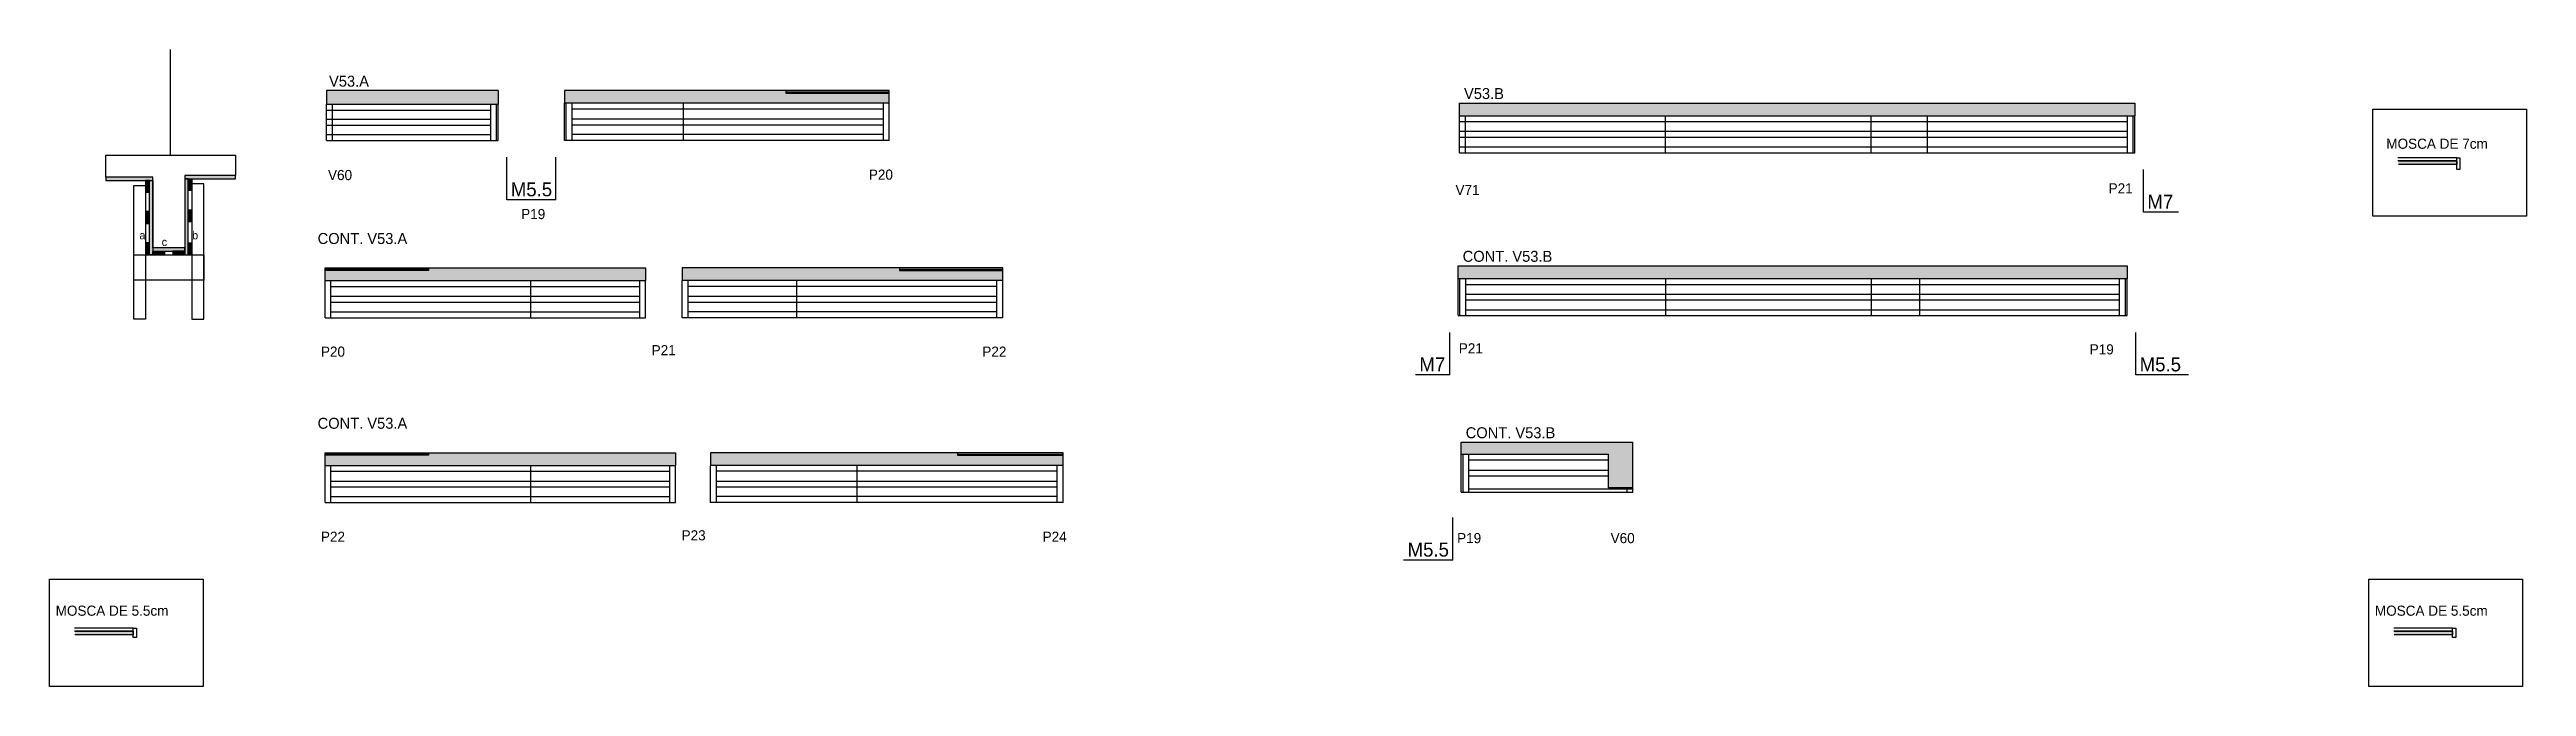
# Model space of a CAD drawing. Header units: metres. Extents: x 4233 to 7169, y 7639 to 8393.
import ezdxf

# ---------------------------------------------------------------- set-up
doc = ezdxf.new("R2010")
doc.units = ezdxf.units.M
for name, color, linetype in [('5', 7, 'Continuous'), ('CONCRETO', 7, 'Continuous'), ('COTA', 7, 'Continuous'), ('Cotas', 7, 'Continuous'), ('detalhes', 7, 'Continuous'), ('Hachura', 7, 'Continuous'), ('Madeira', 7, 'Continuous'), ('NOMENCLATURA', 7, 'Continuous'), ('Painéis', 7, 'Continuous'), ('SARR_2.2x7', 7, 'Continuous'), ('SARR_3.5x7', 7, 'Continuous'), ('SARR_EDITAR', 7, 'Continuous'), ('TEXTO PILAR', 7, 'Continuous'), ('Texto Seção', 7, 'Continuous')]:
    doc.layers.add(name, color=color, linetype=linetype)

msp = doc.modelspace()

# ---------------------------------------------------------------- hatches: boundary and pattern name
at = {"layer": 'COTA'}
h = msp.add_hatch(color=7, dxfattribs=at)
h.dxf.hatch_style = 1
h.paths.add_polyline_path([(4764.6, 8328.5), (4764.6, 8344.5), (4764.6, 8344.5), (4561.1, 8344.5), (4561.1, 8344.5), (4561.1, 8328.5), (4561.1, 8328.5), (4764.6, 8328.5)])
h = msp.add_hatch(color=7, dxfattribs=at)
h.dxf.hatch_style = 1
h.paths.add_polyline_path([(4843.1, 8344.5), (4843.1, 8329.5), (4843.1, 8329.5), (5228.1, 8329.5), (5228.1, 8329.5), (5228.1, 8341.5), (5228.1, 8341.5), (5105.6, 8341.5), (5105.6, 8341.5), (5105.6, 8344.5), (5105.6, 8344.5), (4843.1, 8344.5)])
h = msp.add_hatch(color=7, dxfattribs=at)
h.dxf.hatch_style = 1
h.paths.add_polyline_path([(6704.8, 8314.8), (6704.8, 8329.8), (6704.8, 8329.8), (5904.3, 8329.8), (5904.3, 8329.8), (5904.3, 8314.8), (5904.3, 8314.8), (6704.8, 8314.8)])
h = msp.add_hatch(color=7, dxfattribs=at)
h.dxf.hatch_style = 1
h.paths.add_polyline_path([(4939.2, 8119.4), (4939.2, 8134.4), (4939.2, 8134.4), (4681.7, 8134.4), (4681.7, 8134.4), (4681.7, 8131.4), (4681.7, 8131.4), (4559.2, 8131.4), (4559.2, 8131.4), (4559.2, 8119.4), (4559.2, 8119.4), (4939.2, 8119.4)])
h = msp.add_hatch(color=7, dxfattribs=at)
h.dxf.hatch_style = 1
h.paths.add_polyline_path([(4982.6, 8134.4), (4982.6, 8119.4), (4982.6, 8119.4), (5362.6, 8119.4), (5362.6, 8119.4), (5362.6, 8131.4), (5362.6, 8131.4), (5240.1, 8131.4), (5240.1, 8131.4), (5240.1, 8134.4), (5240.1, 8134.4), (4982.6, 8134.4)])
h = msp.add_hatch(color=7, dxfattribs=at)
h.dxf.hatch_style = 1
h.paths.add_polyline_path([(6695.7, 8122), (6695.7, 8137), (6695.7, 8137), (5902.7, 8137), (5902.7, 8137), (5902.7, 8122), (5902.7, 8122), (6695.7, 8122)])
h = msp.add_hatch(color=7, dxfattribs=at)
h.dxf.hatch_style = 1
h.paths.add_polyline_path([(4974.7, 7900.5), (4974.7, 7915.5), (4974.7, 7915.5), (4681.7, 7915.5), (4681.7, 7915.5), (4681.7, 7912.5), (4681.7, 7912.5), (4559.2, 7912.5), (4559.2, 7912.5), (4559.2, 7900.5), (4559.2, 7900.5), (4974.7, 7900.5)])
h = msp.add_hatch(color=7, dxfattribs=at)
h.dxf.hatch_style = 1
h.paths.add_polyline_path([(5016.1, 7915.5), (5016.1, 7900.5), (5016.1, 7900.5), (5434.1, 7900.5), (5434.1, 7900.5), (5434.1, 7912.5), (5434.1, 7912.5), (5309.1, 7912.5), (5309.1, 7912.5), (5309.1, 7915.5), (5309.1, 7915.5), (5016.1, 7915.5)])
h = msp.add_hatch(color=7, dxfattribs=at)
h.dxf.hatch_style = 1
h.paths.add_polyline_path([(6109.8, 7874), (6109.8, 7928), (6109.8, 7928), (5906.3, 7928), (5906.3, 7928), (5906.3, 7914), (5906.3, 7914), (6080.8, 7914), (6080.8, 7914), (6080.8, 7874), (6080.8, 7874), (6109.8, 7874)])
at = {"layer": 'Hachura'}
h = msp.add_hatch(color=7, dxfattribs=at)
h.dxf.hatch_style = 1
h.paths.add_polyline_path([(7017.2, 8261.3), (7017.2, 8256.9), (7017.2, 8256.9), (7086.5, 8256.9), (7086.5, 8256.9), (7086.5, 8261.3), (7086.5, 8261.3), (7017.2, 8261.3)])
h = msp.add_hatch(color=7, dxfattribs=at)
h.dxf.hatch_style = 1
h.paths.add_polyline_path([(4354.9, 8238.1), (4354.9, 8242.1), (4354.9, 8242.1), (4299.3, 8242.1), (4299.3, 8242.1), (4299.3, 8238.1), (4299.3, 8238.1), (4354.9, 8238.1)])
h = msp.add_hatch(color=7, dxfattribs=at)
h.dxf.hatch_style = 1
h.paths.add_polyline_path([(4346.5, 8224.1), (4350.9, 8224.1), (4350.9, 8224.1), (4350.9, 8238.1), (4350.9, 8238.1), (4346.5, 8238.1), (4346.5, 8238.1), (4346.5, 8224.1)])
h = msp.add_hatch(color=7, dxfattribs=at)
h.dxf.hatch_style = 1
h.paths.add_polyline_path([(4350.9, 8238.1), (4354.9, 8238.1), (4354.9, 8238.1), (4354.9, 8150.1), (4354.9, 8150.1), (4350.9, 8150.1), (4350.9, 8150.1), (4350.9, 8238.1)])
h = msp.add_hatch(color=7, dxfattribs=at)
h.dxf.hatch_style = 1
h.paths.add_polyline_path([(4452.9, 8240.1), (4452.9, 8244.1), (4452.9, 8244.1), (4392.9, 8244.1), (4392.9, 8244.1), (4392.9, 8240.1), (4392.9, 8240.1), (4452.9, 8240.1)])
h = msp.add_hatch(color=7, dxfattribs=at)
h.dxf.hatch_style = 1
h.paths.add_polyline_path([(4396.9, 8240.1), (4392.9, 8240.1), (4392.9, 8240.1), (4392.9, 8150.1), (4392.9, 8150.1), (4396.9, 8150.1), (4396.9, 8150.1), (4396.9, 8240.1)])
h = msp.add_hatch(color=7, dxfattribs=at)
h.dxf.hatch_style = 1
h.paths.add_polyline_path([(4401.3, 8226.1), (4396.9, 8226.1), (4396.9, 8226.1), (4396.9, 8240.1), (4396.9, 8240.1), (4401.3, 8240.1), (4401.3, 8240.1), (4401.3, 8226.1)])
h = msp.add_hatch(color=7, dxfattribs=at)
h.dxf.hatch_style = 1
h.paths.add_polyline_path([(4346.5, 8187.1), (4350.9, 8187.1), (4350.9, 8187.1), (4350.9, 8201.1), (4350.9, 8201.1), (4346.5, 8201.1), (4346.5, 8201.1), (4346.5, 8187.1)])
h = msp.add_hatch(color=7, dxfattribs=at)
h.dxf.hatch_style = 1
h.paths.add_polyline_path([(4401.3, 8189.1), (4396.9, 8189.1), (4396.9, 8189.1), (4396.9, 8203.1), (4396.9, 8203.1), (4401.3, 8203.1), (4401.3, 8203.1), (4401.3, 8189.1)])
h = msp.add_hatch(color=7, dxfattribs=at)
h.dxf.hatch_style = 1
h.paths.add_polyline_path([(4346.5, 8150.1), (4350.9, 8150.1), (4350.9, 8150.1), (4350.9, 8164.1), (4350.9, 8164.1), (4346.5, 8164.1), (4346.5, 8164.1), (4346.5, 8150.1)])
h = msp.add_hatch(color=7, dxfattribs=at)
h.dxf.hatch_style = 1
h.paths.add_polyline_path([(4401.3, 8150.1), (4396.9, 8150.1), (4396.9, 8150.1), (4396.9, 8164.1), (4396.9, 8164.1), (4401.3, 8164.1), (4401.3, 8164.1), (4401.3, 8150.1)])
h = msp.add_hatch(color=7, dxfattribs=at)
h.dxf.hatch_style = 1
h.paths.add_polyline_path([(4392.9, 8154.5), (4392.9, 8158.1), (4392.9, 8158.1), (4354.9, 8158.1), (4354.9, 8158.1), (4354.9, 8154.5), (4354.9, 8154.5), (4392.9, 8154.5)])
h = msp.add_hatch(color=7, dxfattribs=at)
h.dxf.hatch_style = 1
h.paths.add_polyline_path([(4354.9, 8150.1), (4354.9, 8154.5), (4354.9, 8154.5), (4368.9, 8154.5), (4368.9, 8154.5), (4368.9, 8150.1), (4368.9, 8150.1), (4354.9, 8150.1)])
h = msp.add_hatch(color=7, dxfattribs=at)
h.dxf.hatch_style = 1
h.paths.add_polyline_path([(4392.9, 8150.1), (4392.9, 8154.5), (4392.9, 8154.5), (4378.9, 8154.5), (4378.9, 8154.5), (4378.9, 8150.1), (4378.9, 8150.1), (4392.9, 8150.1)])
h = msp.add_hatch(color=7, dxfattribs=at)
h.dxf.hatch_style = 1
h.paths.add_polyline_path([(4262.6, 7704.1), (4262.6, 7699.7), (4262.6, 7699.7), (4331.9, 7699.7), (4331.9, 7699.7), (4331.9, 7704.1), (4331.9, 7704.1), (4262.6, 7704.1)])
h = msp.add_hatch(color=7, dxfattribs=at)
h.dxf.hatch_style = 1
h.paths.add_polyline_path([(7012.3, 7704.1), (7012.3, 7699.7), (7012.3, 7699.7), (7081.6, 7699.7), (7081.6, 7699.7), (7081.6, 7704.1), (7081.6, 7704.1), (7012.3, 7704.1)])

# ---------------------------------------------------------------- linework, layer by layer
at = {"layer": 'CONCRETO', "color": 7, "lineweight": 25}
msp.add_lwpolyline([(4299.3, 8242.1), (4299.3, 8268.1), (4452.9, 8268.1), (4452.9, 8244.1), (4392.9, 8244.1), (4392.9, 8158.1), (4354.9, 8158.1), (4354.9, 8242.1)], close=True, dxfattribs=at)
at = {"layer": 'COTA', "color": 7, "lineweight": 25}
for p, q in [((4561.1, 8344.5), (4561.1, 8328.5)), ((4764.6, 8344.5), (4561.1, 8344.5)), ((4764.6, 8344.5), (4764.6, 8328.5)), ((4843.1, 8344.5), (4843.1, 8329.5)), ((5105.6, 8344.5), (4843.1, 8344.5)), ((5228.1, 8329.5), (5228.1, 8341.5)), ((5904.3, 8314.8), (5904.3, 8329.8)), ((5904.3, 8329.8), (6704.8, 8329.8)), ((6704.8, 8329.8), (6704.8, 8314.8)), ((4681.7, 8134.4), (4939.2, 8134.4)), ((4939.2, 8134.4), (4939.2, 8119.4)), ((4982.6, 8134.4), (4982.6, 8119.4)), ((5240.1, 8134.4), (4982.6, 8134.4)), ((5902.7, 8122), (5902.7, 8137)), ((5902.7, 8137), (6695.7, 8137)), ((6695.7, 8137), (6695.7, 8122)), ((4559.2, 8119.4), (4559.2, 8131.4)), ((5362.6, 8119.4), (5362.6, 8131.4)), ((4559.2, 7900.5), (4559.2, 7912.5)), ((4681.7, 7915.5), (4974.7, 7915.5)), ((4974.7, 7915.5), (4974.7, 7900.5)), ((5016.1, 7915.5), (5016.1, 7900.5)), ((5309.1, 7915.5), (5016.1, 7915.5)), ((5434.1, 7900.5), (5434.1, 7912.5)), ((5906.3, 7914), (5906.3, 7928)), ((5906.3, 7928), (6109.8, 7928)), ((6109.8, 7874), (6109.8, 7928))]:
    msp.add_line(p, q, dxfattribs=at)
at = {"layer": 'Cotas', "color": 7, "lineweight": 25}
for points in [[(6987.1, 8322.7), (7169.1, 8322.7), (7169.1, 8195.9), (6987.1, 8195.9)], [(4232.6, 7765.6), (4414.5, 7765.6), (4414.5, 7638.7), (4232.6, 7638.7)], [(6982.2, 7765.6), (7164.2, 7765.6), (7164.2, 7638.7), (6982.2, 7638.7)]]:
    msp.add_lwpolyline(points, close=True, dxfattribs=at)
at = {"layer": 'Defpoints', "color": 7, "lineweight": 25}
msp.add_line((4376.1, 8268.1), (4376.1, 8393.1), dxfattribs=at)
at = {"layer": 'Madeira', "color": 7, "lineweight": 25}
for p, q in [((7017.2, 8261.3), (7086.5, 8261.3)), ((7086.5, 8256.9), (7017.2, 8256.9)), ((7086.5, 8261.3), (7086.5, 8256.9)), ((4262.6, 7704.1), (4331.9, 7704.1)), ((4331.9, 7699.7), (4262.6, 7699.7)), ((4331.9, 7704.1), (4331.9, 7699.7)), ((7012.3, 7704.1), (7081.6, 7704.1)), ((7081.6, 7699.7), (7012.3, 7699.7)), ((7081.6, 7704.1), (7081.6, 7699.7))]:
    msp.add_line(p, q, dxfattribs=at)
for points in [[(4346.5, 8224.1), (4350.9, 8224.1), (4350.9, 8238.1), (4346.5, 8238.1)], [(4401.3, 8226.1), (4396.9, 8226.1), (4396.9, 8240.1), (4401.3, 8240.1)], [(4346.5, 8187.1), (4350.9, 8187.1), (4350.9, 8201.1), (4346.5, 8201.1)], [(4401.3, 8189.1), (4396.9, 8189.1), (4396.9, 8203.1), (4401.3, 8203.1)], [(4346.5, 8150.1), (4350.9, 8150.1), (4350.9, 8164.1), (4346.5, 8164.1)], [(4401.3, 8150.1), (4396.9, 8150.1), (4396.9, 8164.1), (4401.3, 8164.1)], [(4354.9, 8150.1), (4354.9, 8154.5), (4368.9, 8154.5), (4368.9, 8150.1)], [(4392.9, 8150.1), (4392.9, 8154.5), (4378.9, 8154.5), (4378.9, 8150.1)]]:
    msp.add_lwpolyline(points, close=True, dxfattribs=at)
at = {"layer": 'NOMENCLATURA', "color": 7, "lineweight": 25}
for p, q in [((4774.7, 8215.2), (4774.7, 8265.5)), ((4832.9, 8215.2), (4832.9, 8265.5)), ((6715, 8200.5), (6715, 8250.9)), ((4832.9, 8215.2), (4774.7, 8215.2)), ((6756.6, 8200.5), (6715, 8200.5)), ((5892.5, 8007.7), (5892.5, 8058.1)), ((6705.9, 8007.7), (6705.9, 8058.1)), ((5892.5, 8007.7), (5851.9, 8007.7)), ((6768.5, 8007.7), (6705.9, 8007.7)), ((5896.1, 7788.3), (5896.1, 7838.7)), ((5896.1, 7788.3), (5837.9, 7788.3))]:
    msp.add_line(p, q, dxfattribs=at)
at = {"layer": 'Painéis', "color": 7, "lineweight": 25}
for p, q in [((4561.1, 8328.5), (4764.6, 8328.5)), ((4561.1, 8285.5), (4561.1, 8328.5)), ((4762.6, 8285.5), (4762.6, 8328.5)), ((4764.6, 8285.5), (4764.6, 8328.5)), ((5228.1, 8329.5), (4843.1, 8329.5)), ((4843.1, 8285.5), (4843.1, 8329.5)), ((4845.1, 8285.5), (4845.1, 8329.5)), ((4984.1, 8285.5), (4984.1, 8329.5)), ((5228.1, 8285.5), (5228.1, 8329.5)), ((5904.3, 8314.8), (6704.8, 8314.8)), ((5904.3, 8270.8), (5904.3, 8314.8)), ((6148.3, 8270.8), (6148.3, 8314.8)), ((6392.3, 8270.8), (6392.3, 8314.8)), ((6392.3, 8270.8), (6392.3, 8314.8)), ((6458.8, 8270.8), (6458.8, 8314.8)), ((6702.8, 8270.8), (6702.8, 8314.8)), ((6704.8, 8270.8), (6704.8, 8314.8)), ((4561.1, 8285.5), (4764.6, 8285.5)), ((5228.1, 8285.5), (4843.1, 8285.5)), ((5904.3, 8270.8), (6704.8, 8270.8)), ((7086.5, 8264.9), (7016.6, 8264.9)), ((7086.5, 8261.3), (7016.6, 8261.3)), ((4559.2, 8119.4), (4939.2, 8119.4)), ((4559.2, 8075.4), (4559.2, 8119.4)), ((4803.2, 8075.4), (4803.2, 8119.4)), ((4939.2, 8075.4), (4939.2, 8119.4)), ((5362.6, 8119.4), (4982.6, 8119.4)), ((4982.6, 8075.4), (4982.6, 8119.4)), ((5118.6, 8075.4), (5118.6, 8119.4)), ((5362.6, 8075.4), (5362.6, 8119.4)), ((5902.7, 8122), (6695.7, 8122)), ((5902.7, 8078), (5902.7, 8122)), ((5904.7, 8078), (5904.7, 8122)), ((6148.7, 8078), (6148.7, 8122)), ((6392.7, 8078), (6392.7, 8122)), ((6392.7, 8078), (6392.7, 8122)), ((6449.7, 8078), (6449.7, 8122)), ((6693.7, 8078), (6693.7, 8122)), ((6695.7, 8078), (6695.7, 8122)), ((5902.7, 8078), (6695.7, 8078)), ((4559.2, 8075.4), (4939.2, 8075.4)), ((5362.6, 8075.4), (4982.6, 8075.4)), ((4559.2, 7900.5), (4974.7, 7900.5)), ((4559.2, 7856.5), (4559.2, 7900.5)), ((4803.2, 7856.5), (4803.2, 7900.5)), ((4974.7, 7856.5), (4974.7, 7900.5)), ((5434.1, 7900.5), (5016.1, 7900.5)), ((5016.1, 7856.5), (5016.1, 7900.5)), ((5190.1, 7856.5), (5190.1, 7900.5)), ((5434.1, 7856.5), (5434.1, 7900.5)), ((5906.3, 7914), (6080.8, 7914)), ((5906.3, 7869), (5906.3, 7914)), ((5908.3, 7869), (5908.3, 7913)), ((6080.8, 7874), (6080.8, 7914)), ((6109.8, 7874), (6080.8, 7874)), ((6109.8, 7869), (6109.8, 7874)), ((4559.2, 7856.5), (4974.7, 7856.5)), ((5434.1, 7856.5), (5016.1, 7856.5)), ((5906.3, 7869), (6109.8, 7869)), ((4331.9, 7707.7), (4262, 7707.7)), ((4331.9, 7704.1), (4262.1, 7704.1)), ((7081.6, 7707.7), (7011.7, 7707.7)), ((7081.6, 7704.1), (7011.8, 7704.1))]:
    msp.add_line(p, q, dxfattribs=at)
for points in [[(5228.1, 8344.5), (5105.6, 8344.5), (5105.6, 8341.5), (5228.1, 8341.5)], [(7086.5, 8264.9), (7090.1, 8264.9), (7090.1, 8250.9), (7086.5, 8250.9)], [(4354.9, 8238.1), (4354.9, 8242.1), (4299.3, 8242.1), (4299.3, 8238.1)], [(4350.9, 8238.1), (4354.9, 8238.1), (4354.9, 8150.1), (4350.9, 8150.1)], [(4452.9, 8240.1), (4452.9, 8244.1), (4392.9, 8244.1), (4392.9, 8240.1)], [(4396.9, 8240.1), (4392.9, 8240.1), (4392.9, 8150.1), (4396.9, 8150.1)], [(4392.9, 8154.5), (4392.9, 8158.1), (4354.9, 8158.1), (4354.9, 8154.5)], [(4559.2, 8134.4), (4681.7, 8134.4), (4681.7, 8131.4), (4559.2, 8131.4)], [(5362.6, 8134.4), (5240.1, 8134.4), (5240.1, 8131.4), (5362.6, 8131.4)], [(4559.2, 7915.5), (4681.7, 7915.5), (4681.7, 7912.5), (4559.2, 7912.5)], [(5434.1, 7915.5), (5309.1, 7915.5), (5309.1, 7912.5), (5434.1, 7912.5)], [(4331.9, 7707.7), (4335.5, 7707.7), (4335.5, 7696.7), (4331.9, 7696.7)], [(7081.6, 7707.7), (7085.2, 7707.7), (7085.2, 7696.7), (7081.6, 7696.7)]]:
    msp.add_lwpolyline(points, close=True, dxfattribs=at)
at = {"layer": 'SARR_2.2x7', "color": 7, "lineweight": 25}
for p, q in [((4561.1, 8321.5), (4755.6, 8321.5)), ((4561.1, 8310.5), (4755.6, 8310.5)), ((4568, 8285.5), (4568, 8328.5)), ((4755.6, 8285.5), (4755.6, 8328.5)), ((4852.1, 8285.5), (4852.1, 8329.5)), ((4984.1, 8322.5), (4852.1, 8322.5)), ((4852.1, 8311), (4984.1, 8311)), ((5221.1, 8322.5), (4984.1, 8322.5)), ((4984.1, 8311), (5221.1, 8311)), ((5221.1, 8285.5), (5221.1, 8329.5)), ((5911.3, 8270.8), (5911.3, 8313.8)), ((6695.9, 8270.8), (6695.9, 8314.8)), ((4561.1, 8303.5), (4755.6, 8303.5)), ((4561.1, 8292.5), (4755.6, 8292.5)), ((4852.1, 8304), (4984.1, 8304)), ((4984.1, 8292.5), (4852.1, 8292.5)), ((4984.1, 8304), (5221.1, 8304)), ((5221.1, 8292.5), (4984.1, 8292.5)), ((5904.3, 8307.8), (6148.3, 8307.8)), ((5904.3, 8296.3), (6148.3, 8296.3)), ((5904.3, 8289.3), (6148.3, 8289.3)), ((6148.3, 8307.8), (6392.3, 8307.8)), ((6148.3, 8296.3), (6392.3, 8296.3)), ((6148.3, 8289.3), (6392.3, 8289.3)), ((6392.3, 8307.8), (6458.8, 8307.8)), ((6392.3, 8296.3), (6458.8, 8296.3)), ((6392.3, 8289.3), (6458.8, 8289.3)), ((6458.8, 8307.8), (6695.9, 8307.8)), ((6458.8, 8296.3), (6695.9, 8296.3)), ((6458.8, 8289.3), (6695.9, 8289.3)), ((5904.3, 8277.8), (6148.3, 8277.8)), ((6148.3, 8277.8), (6392.3, 8277.8)), ((6392.3, 8277.8), (6458.8, 8277.8)), ((6458.8, 8277.8), (6695.9, 8277.8)), ((4566.2, 8075.4), (4566.2, 8119.4)), ((4566.2, 8112.4), (4803.2, 8112.4)), ((4803.2, 8112.4), (4932.3, 8112.4)), ((4932.3, 8075.4), (4932.3, 8119.4)), ((4989.6, 8075.4), (4989.6, 8119.4)), ((5118.6, 8112.4), (4989.6, 8112.4)), ((5355.7, 8112.4), (5118.6, 8112.4)), ((5355.7, 8075.4), (5355.7, 8119.4)), ((5911.6, 8078), (5911.6, 8122)), ((5911.6, 8115), (6148.7, 8115)), ((6148.7, 8115), (6392.7, 8115)), ((6392.7, 8115), (6449.7, 8115)), ((6449.7, 8115), (6686.7, 8115)), ((6686.7, 8078), (6686.7, 8122)), ((4566.2, 8100.9), (4803.2, 8100.9)), ((4566.2, 8093.9), (4803.2, 8093.9)), ((4566.2, 8082.4), (4803.2, 8082.4)), ((4803.2, 8100.9), (4932.3, 8100.9)), ((4803.2, 8093.9), (4932.3, 8093.9)), ((4803.2, 8082.4), (4932.3, 8082.4)), ((4989.6, 8100.9), (5118.6, 8100.9)), ((4989.6, 8093.9), (5118.6, 8093.9)), ((5118.6, 8082.4), (4989.6, 8082.4)), ((5118.6, 8100.9), (5355.7, 8100.9)), ((5118.6, 8093.9), (5355.7, 8093.9)), ((5355.7, 8082.4), (5118.6, 8082.4)), ((5911.6, 8103.5), (6148.7, 8103.5)), ((5911.6, 8096.5), (6148.7, 8096.5)), ((5911.6, 8085), (6148.7, 8085)), ((6148.7, 8103.5), (6392.7, 8103.5)), ((6148.7, 8096.5), (6392.7, 8096.5)), ((6148.7, 8085), (6392.7, 8085)), ((6392.7, 8103.5), (6449.7, 8103.5)), ((6392.7, 8096.5), (6449.7, 8096.5)), ((6392.7, 8085), (6449.7, 8085)), ((6449.7, 8103.5), (6686.7, 8103.5)), ((6449.7, 8096.5), (6686.7, 8096.5)), ((6449.7, 8085), (6686.7, 8085)), ((4566.2, 7856.5), (4566.2, 7900.5)), ((4967.8, 7856.5), (4967.8, 7900.5)), ((5023.1, 7856.5), (5023.1, 7900.5)), ((5427.2, 7856.5), (5427.2, 7900.5)), ((5915.2, 7869), (5915.2, 7914)), ((5915.2, 7907), (6080.8, 7907)), ((4566.2, 7893.5), (4803.2, 7893.5)), ((4566.2, 7882), (4803.2, 7882)), ((4566.2, 7875), (4803.2, 7875)), ((4803.2, 7893.5), (4967.8, 7893.5)), ((4803.2, 7882), (4967.8, 7882)), ((4803.2, 7875), (4967.8, 7875)), ((5190.1, 7893.5), (5023.1, 7893.5)), ((5023.1, 7882), (5190.1, 7882)), ((5023.1, 7875), (5190.1, 7875)), ((5427.2, 7893.5), (5190.1, 7893.5)), ((5190.1, 7882), (5427.2, 7882)), ((5190.1, 7875), (5427.2, 7875)), ((5915.2, 7895), (6080.8, 7895)), ((5915.2, 7888), (6080.8, 7888)), ((5915.2, 7872.8), (6109.8, 7872.8)), ((6102.8, 7869), (6102.8, 7874)), ((4566.2, 7863.5), (4803.2, 7863.5)), ((4803.2, 7863.5), (4967.8, 7863.5)), ((5190.1, 7863.5), (5023.1, 7863.5)), ((5427.2, 7863.5), (5190.1, 7863.5))]:
    msp.add_line(p, q, dxfattribs=at)
at = {"layer": 'SARR_3.5x7', "color": 7, "lineweight": 25}
for points in [[(4332.5, 8232.1), (4346.5, 8232.1), (4346.5, 8073.6), (4332.5, 8073.6)], [(4415.3, 8234.1), (4401.3, 8234.1), (4401.3, 8073.6), (4415.3, 8073.6)], [(4332.5, 8150.1), (4415.3, 8150.1), (4415.3, 8120.1), (4332.5, 8120.1)]]:
    msp.add_lwpolyline(points, close=True, dxfattribs=at)
at = {"layer": 'SARR_EDITAR', "color": 7, "lineweight": 25}
for p, q in [((5105.6, 8343), (5228.1, 8343)), ((4681.7, 8132.9), (4559.2, 8132.9)), ((5240.1, 8132.9), (5362.6, 8132.9)), ((4681.7, 7914), (4559.2, 7914)), ((5309.1, 7914), (5434.1, 7914))]:
    msp.add_line(p, q, dxfattribs=at)

# ---------------------------------------------------------------- texts
at = {"layer": '5', "color": 7, "lineweight": 25}
for s, p in [('V60', (4562.7, 8238.5)), ('P20', (5203.9, 8239)), ('V71', (5899.4, 8220.8)), ('P21', (6673.7, 8222.7)), ('P19', (4791.7, 8192.3)), ('P20', (4554.3, 8029.3)), ('P21', (4946.4, 8031)), ('P22', (5338.4, 8029.3)), ('P21', (5903.3, 8033.2)), ('P19', (6651.3, 8032)), ('P22', (4554.3, 7810)), ('P23', (4981.9, 7811.7)), ('P24', (5409.9, 7810)), ('P19', (5901.3, 7808.4)), ('V60', (6083.3, 7808.4))]:
    msp.add_text(s, height=12, dxfattribs=at).set_placement(p)
at = {"layer": 'detalhes', "color": 7, "lineweight": 25}
for s, p in [('a', (4339.1, 8168.3)), ('c', (4365.5, 8160.4)), ('b', (4401.6, 8168.3))]:
    msp.add_text(s, height=9.6, dxfattribs=at).set_placement(p)
at = {"layer": 'NOMENCLATURA', "color": 7, "lineweight": 25}
for s, p in [('M5.5', (4779.4, 8219.3)), ('M7', (6719.7, 8204.7)), ('M7', (5856.6, 8011.9)), ('M5.5', (6710.5, 8011.9)), ('M5.5', (5842.6, 7792.5))]:
    msp.add_text(s, height=16.5, dxfattribs=at).set_placement(p)
at = {"layer": 'TEXTO PILAR', "color": 7, "lineweight": 25}
for s, p in [('MOSCA DE 7cm', (7002.9, 8275.6)), ('MOSCA DE 5.5cm', (4239.8, 7722.4)), ('MOSCA DE 5.5cm', (6989.4, 7722.4))]:
    msp.add_text(s, height=12, dxfattribs=at).set_placement(p)
at = {"layer": 'Texto Seção', "color": 7, "lineweight": 25}
for s, p in [('V53.A', (4563.9, 8349.2)), ('V53.B', (5909.5, 8334.5)), ('CONT. V53.A', (4550.4, 8162.8)), ('CONT. V53.B', (5907.9, 8141.7)), ('CONT. V53.A', (4550.4, 7943.9)), ('CONT. V53.B', (5911.5, 7932.7))]:
    msp.add_text(s, height=13, dxfattribs=at).set_placement(p)

doc.saveas('drawing.dxf')
